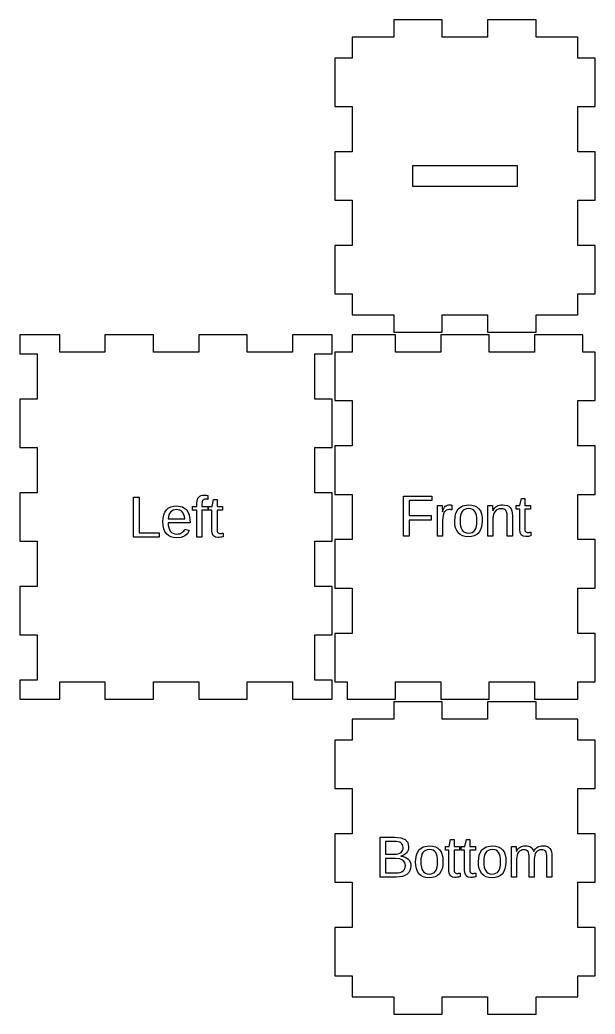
# Model space of a CAD drawing. Header units: metres. Extents: x -86 to 136, y -160 to 30.
# Drawn here: x -85.5 to 25, y -160.5 to 30.5 of the extents above; entities that cross this region are included whole.
import ezdxf

# ---------------------------------------------------------------- set-up
doc = ezdxf.new("R2010")
doc.units = ezdxf.units.M

msp = doc.modelspace()

# ---------------------------------------------------------------- linework, layer by layer
for p, q in [((-4.35001, 30.5), (-13.65, 30.5)), ((-13.65, 30.5), (-13.65, 27.15)), ((-4.35001, 27.15), (-4.35001, 30.5)), ((13.65, 30.5), (4.34999, 30.5)), ((4.34999, 30.5), (4.34999, 27.15)), ((13.65, 27.15), (13.65, 30.5)), ((-13.65, 27.15), (-21.65, 27.15)), ((-21.65, 27.15), (-21.65, 23.15)), ((4.34999, 27.15), (-4.35001, 27.15)), ((21.65, 27.15), (13.65, 27.15)), ((21.65, 23.15), (21.65, 27.15)), ((-21.65, 23.15), (-25, 23.15)), ((-25, 23.15), (-25, 13.85)), ((25, 23.15), (21.65, 23.15)), ((25, 13.85), (25, 23.15)), ((-25, 13.85), (-21.65, 13.85)), ((-21.65, 13.85), (-21.65, 5.14999)), ((21.65, 5.14999), (21.65, 13.85)), ((21.65, 13.85), (25, 13.85)), ((-21.65, 5.14999), (-25, 5.14999)), ((-25, 5.14999), (-25, -4.14998)), ((25, 5.14999), (21.65, 5.14999)), ((25, -4.14998), (25, 5.14999)), ((-10, -1.5), (-10, 2.5)), ((-10, 2.5), (10, 2.5)), ((10, 2.5), (10, -1.5)), ((10, -1.5), (-10, -1.5)), ((-25, -4.14998), (-21.65, -4.14998)), ((-21.65, -4.14998), (-21.65, -12.85)), ((21.65, -12.85), (21.65, -4.14998)), ((21.65, -4.14998), (25, -4.14998)), ((-21.65, -12.85), (-25, -12.85)), ((-25, -12.85), (-25, -22.15)), ((25, -12.85), (21.65, -12.85)), ((25, -22.15), (25, -12.85)), ((-25, -22.15), (-21.65, -22.15)), ((-21.65, -22.15), (-21.65, -26.15)), ((21.65, -26.15), (21.65, -22.15)), ((21.65, -22.15), (25, -22.15)), ((-21.65, -26.15), (-13.65, -26.15)), ((-13.65, -26.15), (-13.65, -29.5)), ((-4.34999, -26.15), (4.34999, -26.15)), ((-4.34999, -29.5), (-4.34999, -26.15)), ((4.34999, -26.15), (4.34999, -29.5)), ((13.65, -29.5), (13.65, -26.15)), ((13.65, -26.15), (21.65, -26.15)), ((-77.85, -30), (-85.5, -30)), ((-85.5, -30), (-85.5, -33.65)), ((-77.85, -33.35), (-77.85, -30)), ((-59.85, -30), (-69.15, -30)), ((-69.15, -30), (-69.15, -33.35)), ((-59.85, -33.35), (-59.85, -30)), ((-41.85, -30), (-51.15, -30)), ((-51.15, -30), (-51.15, -33.35)), ((-41.85, -33.35), (-41.85, -30)), ((-25.5, -30), (-33.15, -30)), ((-33.15, -30), (-33.15, -33.35)), ((-25.5, -33.65), (-25.5, -30)), ((-13.35, -30), (-21.65, -30)), ((-21.65, -30), (-21.65, -33.35)), ((-13.65, -29.5), (-4.34999, -29.5)), ((-13.35, -33.35), (-13.35, -30)), ((4.64999, -30), (-4.64999, -30)), ((-4.64999, -30), (-4.64999, -33.35)), ((4.34999, -29.5), (13.65, -29.5)), ((4.64999, -33.35), (4.64999, -30)), ((22.65, -30), (13.35, -30)), ((13.35, -30), (13.35, -33.35)), ((22.65, -33.35), (22.65, -30)), ((-85.5, -33.65), (-82.15, -33.65)), ((-82.15, -33.65), (-82.15, -42.35)), ((-69.15, -33.35), (-77.85, -33.35)), ((-51.15, -33.35), (-59.85, -33.35)), ((-33.15, -33.35), (-41.85, -33.35)), ((-28.85, -42.35), (-28.85, -33.65)), ((-28.85, -33.65), (-25.5, -33.65)), ((-21.65, -33.35), (-25, -33.35)), ((-25, -33.35), (-25, -42.65)), ((-4.64999, -33.35), (-13.35, -33.35)), ((13.35, -33.35), (4.64999, -33.35)), ((25, -33.35), (22.65, -33.35)), ((25, -42.65), (25, -33.35)), ((-82.15, -42.35), (-85.5, -42.35)), ((-85.5, -42.35), (-85.5, -51.65)), ((-25.5, -42.35), (-28.85, -42.35)), ((-25.5, -51.65), (-25.5, -42.35)), ((-25, -42.65), (-21.65, -42.65)), ((-21.65, -42.65), (-21.65, -51.35)), ((21.65, -51.35), (21.65, -42.65)), ((21.65, -42.65), (25, -42.65)), ((-21.65, -51.35), (-25, -51.35)), ((-25, -51.35), (-25, -60.65)), ((25, -51.35), (21.65, -51.35)), ((25, -60.65), (25, -51.35)), ((-85.5, -51.65), (-82.15, -51.65)), ((-82.15, -51.65), (-82.15, -60.35)), ((-28.85, -60.35), (-28.85, -51.65)), ((-28.85, -51.65), (-25.5, -51.65)), ((-82.15, -60.35), (-85.5, -60.35)), ((-85.5, -60.35), (-85.5, -69.65)), ((-51.1456, -61.165), (-50.9469, -61.0101)), ((-50.9469, -61.0101), (-50.7016, -60.8995)), ((-50.7016, -60.8995), (-50.4099, -60.8331)), ((-50.4099, -60.8331), (-50.0716, -60.811)), ((-50.0716, -60.811), (-49.8769, -60.8151)), ((-49.8769, -60.8151), (-49.6976, -60.8273)), ((-49.6976, -60.8273), (-49.5339, -60.8476)), ((-49.5339, -60.8476), (-49.3856, -60.876)), ((-49.3856, -60.876), (-49.3856, -61.622)), ((-25.5, -60.35), (-28.85, -60.35)), ((-25.5, -69.65), (-25.5, -60.35)), ((-25, -60.65), (-21.65, -60.65)), ((-21.65, -60.65), (-21.65, -69.35)), ((-11.7794, -68.6875), (-11.7794, -61.0075)), ((-11.7794, -61.0075), (-6.35143, -61.0075)), ((-6.35143, -61.0075), (-6.35143, -61.8555)), ((21.65, -69.35), (21.65, -60.65)), ((21.65, -60.65), (25, -60.65)), ((-63.6533, -68.875), (-63.6533, -61.195)), ((-63.6533, -61.195), (-62.6153, -61.195)), ((-62.6153, -61.195), (-62.6153, -68.027)), ((-56.533, -63.0548), (-56.0079, -62.9079)), ((-56.0079, -62.9079), (-55.4095, -62.859)), ((-55.4095, -62.859), (-54.272, -63.0538)), ((-52.3166, -63.699), (-52.3166, -62.987)), ((-52.3166, -62.987), (-51.4966, -62.987)), ((-51.4966, -62.323), (-51.4747, -61.9488)), ((-51.4966, -62.987), (-51.4966, -62.323)), ((-51.4747, -61.9488), (-51.4089, -61.631)), ((-51.4089, -61.631), (-51.2992, -61.3698)), ((-51.2992, -61.3698), (-51.1456, -61.165)), ((-50.5073, -62.2284), (-50.5176, -62.459)), ((-50.5176, -62.459), (-50.5176, -62.987)), ((-50.5176, -62.987), (-49.3856, -62.987)), ((-50.4761, -62.0365), (-50.5073, -62.2284)), ((-50.4243, -61.8834), (-50.4761, -62.0365)), ((-50.3516, -61.769), (-50.4243, -61.8834)), ((-50.2554, -61.6854), (-50.3516, -61.769)), ((-50.1339, -61.6258), (-50.2554, -61.6854)), ((-49.987, -61.59), (-50.1339, -61.6258)), ((-49.8146, -61.578), (-49.987, -61.59)), ((-49.7173, -61.5808), (-49.8146, -61.578)), ((-49.6134, -61.589), (-49.7173, -61.5808)), ((-49.5028, -61.6028), (-49.6134, -61.589)), ((-49.3856, -61.622), (-49.5028, -61.6028)), ((-49.3856, -62.987), (-49.3856, -63.699)), ((-49.2892, -63.699), (-49.2892, -62.987)), ((-49.2892, -62.987), (-48.5722, -62.987)), ((-48.5722, -62.987), (-48.2832, -61.643)), ((-48.2832, -61.643), (-47.6311, -61.643)), ((-47.6311, -61.643), (-47.6311, -62.987)), ((-47.6311, -62.987), (-46.5592, -62.987)), ((-46.5592, -62.987), (-46.5592, -63.699)), ((-6.35143, -61.8555), (-10.7414, -61.8555)), ((-10.7414, -61.8555), (-10.7414, -64.7195)), ((-5.29285, -63.1668), (-5.30684, -62.7995)), ((-5.30684, -62.7995), (-4.38284, -62.7995)), ((-4.38284, -62.7995), (-4.36403, -63.2424)), ((-3.92691, -63.1169), (-3.77884, -62.9485)), ((-3.77884, -62.9485), (-3.61072, -62.8273)), ((-3.61072, -62.8273), (-3.41135, -62.7408)), ((-3.41135, -62.7408), (-3.18073, -62.6888)), ((-3.18073, -62.6888), (-2.91884, -62.6715)), ((-2.91884, -62.6715), (-2.82047, -62.6749)), ((-2.82047, -62.6749), (-2.72134, -62.685)), ((-2.72134, -62.685), (-2.62148, -62.7019)), ((-2.62148, -62.7019), (-2.52084, -62.7255)), ((-2.52084, -62.7255), (-2.52084, -63.6225)), ((-1.297, -63.4383), (-0.47107, -62.8632)), ((-0.47107, -62.8632), (0.68524, -62.6715)), ((0.68524, -62.6715), (1.31654, -62.7183)), ((1.31654, -62.7183), (1.85849, -62.8585)), ((1.85849, -62.8585), (2.31105, -63.0923)), ((4.37709, -62.9639), (4.36308, -62.7995)), ((4.36308, -62.7995), (5.28708, -62.7995)), ((4.38708, -63.2283), (4.37709, -62.9639)), ((5.28708, -62.7995), (5.28958, -62.8187)), ((5.28958, -62.8187), (5.31528, -63.3079)), ((5.9127, -63.0748), (6.12808, -62.9255)), ((6.12808, -62.9255), (6.36403, -62.8144)), ((6.36403, -62.8144), (6.62683, -62.735)), ((6.62683, -62.735), (6.91652, -62.6874)), ((6.91652, -62.6874), (7.23309, -62.6715)), ((7.23309, -62.6715), (7.68602, -62.7017)), ((7.68602, -62.7017), (8.07384, -62.7923)), ((8.07384, -62.7923), (8.39653, -62.9432)), ((8.39653, -62.9432), (8.65408, -63.1545)), ((9.83194, -63.5115), (9.83194, -62.7995)), ((9.83194, -62.7995), (10.5489, -62.7995)), ((10.5489, -62.7995), (10.8379, -61.4555)), ((10.8379, -61.4555), (11.4899, -61.4555)), ((11.4899, -61.4555), (11.4899, -62.7995)), ((11.4899, -62.7995), (12.5619, -62.7995)), ((12.5619, -62.7995), (12.5619, -63.5115)), ((-58.0047, -65.2018), (-57.8765, -64.5963)), ((-57.8765, -64.5963), (-57.6627, -64.0763)), ((-57.6627, -64.0763), (-57.3635, -63.642)), ((-57.3635, -63.642), (-56.9848, -63.2994)), ((-56.9848, -63.2994), (-56.533, -63.0548)), ((-56.8795, -64.6165), (-56.968, -64.9636)), ((-56.743, -64.3136), (-56.8795, -64.6165)), ((-56.5585, -64.055), (-56.743, -64.3136)), ((-56.3309, -63.8481), (-56.5585, -64.055)), ((-56.0662, -63.7003), (-56.3309, -63.8481)), ((-55.7644, -63.6116), (-56.0662, -63.7003)), ((-55.4255, -63.582), (-55.7644, -63.6116)), ((-55.0789, -63.6086), (-55.4255, -63.582)), ((-54.7752, -63.6883), (-55.0789, -63.6086)), ((-54.5144, -63.8211), (-54.7752, -63.6883)), ((-54.2965, -64.007), (-54.5144, -63.8211)), ((-54.1194, -64.2503), (-54.2965, -64.007)), ((-54.272, -63.0538), (-53.4595, -63.638)), ((-53.9812, -64.556), (-54.1194, -64.2503)), ((-53.8819, -64.9243), (-53.9812, -64.556)), ((-53.8215, -65.355), (-53.8819, -64.9243)), ((-53.4595, -63.638), (-52.972, -64.6118)), ((-52.972, -64.6118), (-52.8095, -65.975)), ((-51.4966, -63.699), (-52.3166, -63.699)), ((-51.4966, -68.875), (-51.4966, -63.699)), ((-49.3856, -63.699), (-50.5176, -63.699)), ((-50.5176, -63.699), (-50.5176, -68.875)), ((-48.6102, -63.699), (-49.2892, -63.699)), ((-48.6102, -67.611), (-48.6102, -63.699)), ((-46.5592, -63.699), (-47.6311, -63.699)), ((-47.6311, -63.699), (-47.6311, -67.397)), ((-10.7414, -64.7195), (-6.48141, -64.7195)), ((-6.48141, -64.7195), (-6.48141, -65.5785)), ((-5.28284, -63.5178), (-5.29285, -63.1668)), ((-5.27684, -63.8523), (-5.28284, -63.5178)), ((-5.27484, -64.1705), (-5.27684, -63.8523)), ((-5.27484, -68.6875), (-5.27484, -64.1705)), ((-4.36403, -63.2424), (-4.34253, -63.8334)), ((-4.34253, -63.8334), (-4.33984, -63.9815)), ((-4.33984, -63.9815), (-4.31784, -63.9815)), ((-4.31784, -63.9815), (-4.19641, -63.6334)), ((-4.21559, -64.7368), (-4.27579, -65.1431)), ((-4.11528, -64.3876), (-4.21559, -64.7368)), ((-4.19641, -63.6334), (-4.0661, -63.3453)), ((-3.97484, -64.0955), (-4.11528, -64.3876)), ((-4.0661, -63.3453), (-3.92691, -63.1169)), ((-3.79628, -63.8649), (-3.97484, -64.0955)), ((-3.58159, -63.7003), (-3.79628, -63.8649)), ((-3.33078, -63.6014), (-3.58159, -63.7003)), ((-3.04384, -63.5685), (-3.33078, -63.6014)), ((-2.88853, -63.5719), (-3.04384, -63.5685)), ((-2.74959, -63.582), (-2.88853, -63.5719)), ((-2.62703, -63.5989), (-2.74959, -63.582)), ((-2.52084, -63.6225), (-2.62703, -63.5989)), ((-1.95775, -65.7385), (-1.79256, -64.3967)), ((-1.79256, -64.3967), (-1.297, -63.4383)), ((-0.8345, -64.6905), (-0.90669, -65.1745)), ((-0.71419, -64.2865), (-0.8345, -64.6905)), ((-0.54575, -63.9625), (-0.71419, -64.2865)), ((-0.32344, -63.714), (-0.54575, -63.9625)), ((-0.0415, -63.5365), (-0.32344, -63.714)), ((0.30005, -63.43), (-0.0415, -63.5365)), ((0.70123, -63.3945), (0.30005, -63.43)), ((1.09886, -63.4293), (0.70123, -63.3945)), ((1.43474, -63.5338), (1.09886, -63.4293)), ((1.70886, -63.7078), (1.43474, -63.5338)), ((1.92123, -63.9515), (1.70886, -63.7078)), ((2.08005, -64.2721), (1.92123, -63.9515)), ((2.19348, -64.6768), (2.08005, -64.2721)), ((2.26155, -65.1656), (2.19348, -64.6768)), ((2.31105, -63.0923), (2.67424, -63.4195)), ((2.67424, -63.4195), (2.95335, -63.8446)), ((2.95335, -63.8446), (3.15274, -64.3728)), ((3.15274, -64.3728), (3.27235, -65.0041)), ((4.39308, -63.5924), (4.38708, -63.2283)), ((4.39508, -64.0565), (4.39308, -63.5924)), ((4.39508, -68.6875), (4.39508, -64.0565)), ((5.31528, -63.3079), (5.33009, -63.7905)), ((5.33009, -63.7905), (5.34608, -63.7905)), ((5.34608, -63.7905), (5.52171, -63.5073)), ((5.39964, -64.8546), (5.37408, -65.2625)), ((5.47633, -64.4938), (5.39964, -64.8546)), ((5.60414, -64.1801), (5.47633, -64.4938)), ((5.52171, -63.5073), (5.71059, -63.2688)), ((5.78308, -63.9135), (5.60414, -64.1801)), ((5.71059, -63.2688), (5.9127, -63.0748)), ((6.00684, -63.7009), (5.78308, -63.9135)), ((6.26808, -63.549), (6.00684, -63.7009)), ((6.56683, -63.4579), (6.26808, -63.549)), ((6.90309, -63.4275), (6.56683, -63.4579)), ((7.13097, -63.4364), (6.90309, -63.4275)), ((7.32959, -63.463), (7.13097, -63.4364)), ((7.49896, -63.5074), (7.32959, -63.463)), ((7.63908, -63.5695), (7.49896, -63.5074)), ((7.75645, -63.6518), (7.63908, -63.5695)), ((7.85658, -63.7568), (7.75645, -63.6518)), ((7.93947, -63.8843), (7.85658, -63.7568)), ((8.00508, -64.0345), (7.93947, -63.8843)), ((8.0554, -64.2119), (8.00508, -64.0345)), ((8.09134, -64.422), (8.0554, -64.2119)), ((8.1129, -64.6649), (8.09134, -64.422)), ((8.12009, -64.9405), (8.1129, -64.6649)), ((8.65408, -63.1545), (8.85097, -63.4354)), ((8.85097, -63.4354), (8.99159, -63.7953)), ((8.99159, -63.7953), (9.07596, -64.2339)), ((9.07596, -64.2339), (9.10408, -64.7515)), ((9.10408, -64.7515), (9.10408, -68.6875)), ((10.5109, -63.5115), (9.83194, -63.5115)), ((10.5109, -67.4235), (10.5109, -63.5115)), ((12.5619, -63.5115), (11.4899, -63.5115)), ((11.4899, -63.5115), (11.4899, -67.2095)), ((-58.0475, -65.893), (-58.0047, -65.2018)), ((-58.0047, -66.6174), (-58.0475, -65.893)), ((-57.8765, -67.2467), (-58.0047, -66.6174)), ((-52.8095, -66.105), (-57.0195, -66.105)), ((-57.0195, -66.105), (-56.9932, -66.5939)), ((-56.968, -64.9636), (-57.0085, -65.355)), ((-57.0085, -65.355), (-53.8215, -65.355)), ((-56.9932, -66.5939), (-56.9145, -67.0237)), ((-52.8095, -65.975), (-52.8095, -66.105)), ((-6.48141, -65.5785), (-10.7414, -65.5785)), ((-10.7414, -65.5785), (-10.7414, -68.6875)), ((-4.27579, -65.1431), (-4.29584, -65.6065)), ((-4.29584, -65.6065), (-4.29584, -68.6875)), ((-1.91656, -66.4416), (-1.95775, -65.7385)), ((-1.793, -67.057), (-1.91656, -66.4416)), ((-0.90669, -65.1745), (-0.93076, -65.7385)), ((-0.93076, -65.7385), (-0.90706, -66.289)), ((-0.90706, -66.289), (-0.836, -66.7665)), ((-0.836, -66.7665), (-0.71756, -67.171)), ((2.07048, -67.1959), (2.18924, -66.7902)), ((2.18924, -66.7902), (2.26048, -66.3044)), ((2.26048, -66.3044), (2.28424, -65.7385)), ((2.28424, -65.7385), (2.26155, -65.1656)), ((3.26967, -66.4664), (3.14198, -67.095)), ((3.31224, -65.7385), (3.26967, -66.4664)), ((3.27235, -65.0041), (3.31224, -65.7385)), ((5.37408, -65.2625), (5.37408, -68.6875)), ((8.12009, -68.6875), (8.12009, -64.9405)), ((-62.6153, -68.027), (-58.7323, -68.027)), ((-58.7323, -68.027), (-58.7323, -68.875)), ((-57.6627, -67.7809), (-57.8765, -67.2467)), ((-57.3635, -68.22), (-57.6627, -67.7809)), ((-56.9825, -68.5626), (-57.3635, -68.22)), ((-56.5235, -68.8072), (-56.9825, -68.5626)), ((-56.9145, -67.0237), (-56.7832, -67.3944)), ((-56.7832, -67.3944), (-56.5995, -67.706)), ((-56.5995, -67.706), (-56.3649, -67.9523)), ((-56.3649, -67.9523), (-56.082, -68.1282)), ((-56.082, -68.1282), (-55.7509, -68.2338)), ((-55.7509, -68.2338), (-55.3715, -68.269)), ((-55.3715, -68.269), (-55.0679, -68.2525)), ((-55.0679, -68.2525), (-54.796, -68.2032)), ((-54.796, -68.2032), (-54.5559, -68.121)), ((-54.5559, -68.121), (-54.3475, -68.006)), ((-53.833, -68.6492), (-54.5181, -68.9146)), ((-54.3475, -68.006), (-54.1705, -67.8653)), ((-54.1705, -67.8653), (-54.0247, -67.7072)), ((-54.0247, -67.7072), (-53.91, -67.5318)), ((-53.91, -67.5318), (-53.8265, -67.339)), ((-53.3161, -68.2071), (-53.833, -68.6492)), ((-53.8265, -67.339), (-52.9675, -67.588)), ((-52.9675, -67.588), (-53.3161, -68.2071)), ((-48.5373, -68.192), (-48.6102, -67.611)), ((-48.3186, -68.607), (-48.5373, -68.192)), ((-47.9543, -68.856), (-48.3186, -68.607)), ((-47.6311, -67.397), (-47.6227, -67.5927)), ((-47.6227, -67.5927), (-47.5972, -67.757)), ((-47.5972, -67.757), (-47.5547, -67.8897)), ((-47.5547, -67.8897), (-47.4952, -67.991)), ((-47.4952, -67.991), (-47.4141, -68.0654)), ((-47.4141, -68.0654), (-47.3079, -68.1185)), ((-47.3079, -68.1185), (-47.1766, -68.1504)), ((-47.1766, -68.1504), (-47.0202, -68.161)), ((-47.0202, -68.161), (-46.9129, -68.1562)), ((-46.9129, -68.1562), (-46.7841, -68.142)), ((-46.7841, -68.142), (-46.6339, -68.1182)), ((-46.6339, -68.1182), (-46.4622, -68.085)), ((-46.4622, -68.085), (-46.4622, -68.808)), ((-10.7414, -68.6875), (-11.7794, -68.6875)), ((-4.29584, -68.6875), (-5.27484, -68.6875)), ((-1.58707, -67.5846), (-1.793, -67.057)), ((-1.29875, -68.0245), (-1.58707, -67.5846)), ((-0.92931, -68.3706), (-1.29875, -68.0245)), ((-0.481, -68.6177), (-0.92931, -68.3706)), ((-0.71756, -67.171), (-0.55176, -67.5025)), ((-0.55176, -67.5025), (-0.33469, -67.7606)), ((0.04617, -68.7661), (-0.481, -68.6177)), ((-0.33469, -67.7606), (-0.06351, -67.945)), ((-0.06351, -67.945), (0.26179, -68.0556)), ((0.26179, -68.0556), (0.64123, -68.0925)), ((0.64123, -68.0925), (1.05167, -68.0568)), ((1.05167, -68.0568), (1.39899, -67.9497)), ((1.79599, -68.6252), (1.26266, -68.7679)), ((1.39899, -67.9497), (1.68317, -67.7713)), ((1.68317, -67.7713), (1.90424, -67.5215)), ((2.25217, -68.3874), (1.79599, -68.6252)), ((1.90424, -67.5215), (2.07048, -67.1959)), ((2.63124, -68.0545), (2.25217, -68.3874)), ((2.92917, -67.6244), (2.63124, -68.0545)), ((3.14198, -67.095), (2.92917, -67.6244)), ((5.37408, -68.6875), (4.39508, -68.6875)), ((9.10408, -68.6875), (8.12009, -68.6875)), ((10.5838, -68.0045), (10.5109, -67.4235)), ((10.8024, -68.4195), (10.5838, -68.0045)), ((11.1668, -68.6685), (10.8024, -68.4195)), ((11.6769, -68.7515), (11.1668, -68.6685)), ((11.4899, -67.2095), (11.4984, -67.4052)), ((11.4984, -67.4052), (11.5239, -67.5695)), ((11.5239, -67.5695), (11.5664, -67.7022)), ((11.5664, -67.7022), (11.6259, -67.8035)), ((11.6259, -67.8035), (11.707, -67.8779)), ((11.9266, -68.7433), (11.6769, -68.7515)), ((11.707, -67.8779), (11.8132, -67.931)), ((11.8132, -67.931), (11.9445, -67.9629)), ((12.1734, -68.7188), (11.9266, -68.7433)), ((11.9445, -67.9629), (12.1009, -67.9735)), ((12.1009, -67.9735), (12.2082, -67.9688)), ((12.4176, -68.6778), (12.1734, -68.7188)), ((12.2082, -67.9688), (12.3369, -67.9545)), ((12.3369, -67.9545), (12.4872, -67.9307)), ((12.6589, -68.6205), (12.4176, -68.6778)), ((12.4872, -67.9307), (12.6589, -67.8975)), ((12.6589, -67.8975), (12.6589, -68.6205)), ((-85.5, -69.65), (-82.15, -69.65)), ((-82.15, -69.65), (-82.15, -78.35)), ((-58.7323, -68.875), (-63.6533, -68.875)), ((-55.9865, -68.9541), (-56.5235, -68.8072)), ((-55.3715, -69.003), (-55.9865, -68.9541)), ((-54.5181, -68.9146), (-55.3715, -69.003)), ((-50.5176, -68.875), (-51.4966, -68.875)), ((-47.4442, -68.939), (-47.9543, -68.856)), ((-47.1945, -68.9308), (-47.4442, -68.939)), ((-46.9477, -68.9062), (-47.1945, -68.9308)), ((-46.7035, -68.8653), (-46.9477, -68.9062)), ((-46.4622, -68.808), (-46.7035, -68.8653)), ((-28.85, -78.35), (-28.85, -69.65)), ((-28.85, -69.65), (-25.5, -69.65)), ((-21.65, -69.35), (-25, -69.35)), ((-25, -69.35), (-25, -78.65)), ((0.65224, -68.8155), (0.04617, -68.7661)), ((1.26266, -68.7679), (0.65224, -68.8155)), ((25, -69.35), (21.65, -69.35)), ((25, -78.65), (25, -69.35)), ((-82.15, -78.35), (-85.5, -78.35)), ((-85.5, -78.35), (-85.5, -87.65)), ((-25.5, -78.35), (-28.85, -78.35)), ((-25.5, -87.65), (-25.5, -78.35)), ((-25, -78.65), (-21.65, -78.65)), ((-21.65, -78.65), (-21.65, -87.35)), ((21.65, -87.35), (21.65, -78.65)), ((21.65, -78.65), (25, -78.65)), ((-85.5, -87.65), (-82.15, -87.65)), ((-82.15, -87.65), (-82.15, -96.35)), ((-28.85, -96.35), (-28.85, -87.65)), ((-28.85, -87.65), (-25.5, -87.65)), ((-21.65, -87.35), (-25, -87.35)), ((-25, -87.35), (-25, -96.65)), ((25, -87.35), (21.65, -87.35)), ((25, -96.65), (25, -87.35)), ((-82.15, -96.35), (-85.5, -96.35)), ((-85.5, -96.35), (-85.5, -100)), ((-77.85, -96.65), (-69.15, -96.65)), ((-77.85, -100), (-77.85, -96.65)), ((-69.15, -96.65), (-69.15, -100)), ((-59.85, -100), (-59.85, -96.65)), ((-59.85, -96.65), (-51.15, -96.65)), ((-51.15, -96.65), (-51.15, -100)), ((-41.85, -100), (-41.85, -96.65)), ((-41.85, -96.65), (-33.15, -96.65)), ((-33.15, -96.65), (-33.15, -100)), ((-25.5, -96.35), (-28.85, -96.35)), ((-25.5, -100), (-25.5, -96.35)), ((-25, -96.65), (-22.65, -96.65)), ((-22.65, -96.65), (-22.65, -100)), ((-13.35, -96.65), (-4.64999, -96.65)), ((-13.35, -100), (-13.35, -96.65)), ((-4.64999, -96.65), (-4.64999, -100)), ((4.64998, -100), (4.64998, -96.65)), ((4.64998, -96.65), (13.35, -96.65)), ((13.35, -96.65), (13.35, -100)), ((21.65, -100), (21.65, -96.65)), ((21.65, -96.65), (25, -96.65)), ((-85.5, -100), (-77.85, -100)), ((-69.15, -100), (-59.85, -100)), ((-51.15, -100), (-41.85, -100)), ((-33.15, -100), (-25.5, -100)), ((-22.65, -100), (-13.35, -100)), ((-4.35001, -100.5), (-13.65, -100.5)), ((-13.65, -100.5), (-13.65, -103.85)), ((-4.64999, -100), (4.64998, -100)), ((-4.35001, -103.85), (-4.35001, -100.5)), ((13.65, -100.5), (4.34999, -100.5)), ((4.34999, -100.5), (4.34999, -103.85)), ((13.35, -100), (21.65, -100)), ((13.65, -103.85), (13.65, -100.5)), ((-13.65, -103.85), (-21.65, -103.85)), ((-21.65, -103.85), (-21.65, -107.85)), ((4.34999, -103.85), (-4.35001, -103.85)), ((21.65, -103.85), (13.65, -103.85)), ((21.65, -107.85), (21.65, -103.85)), ((-21.65, -107.85), (-25, -107.85)), ((-25, -107.85), (-25, -117.15)), ((25, -107.85), (21.65, -107.85)), ((25, -117.15), (25, -107.85)), ((-25, -117.15), (-21.65, -117.15)), ((-21.65, -117.15), (-21.65, -125.85)), ((21.65, -125.85), (21.65, -117.15)), ((21.65, -117.15), (25, -117.15)), ((-21.65, -125.85), (-25, -125.85)), ((-25, -125.85), (-25, -135.15)), ((25, -125.85), (21.65, -125.85)), ((25, -135.15), (25, -125.85)), ((-16.3126, -134.188), (-16.3126, -126.508)), ((-16.3126, -126.508), (-13.5306, -126.508)), ((-13.5306, -127.34), (-15.2746, -127.34)), ((-15.2746, -127.34), (-15.2746, -129.772)), ((-13.5306, -126.508), (-12.3511, -126.624)), ((-13.1523, -127.356), (-13.5306, -127.34)), ((-12.8216, -127.406), (-13.1523, -127.356)), ((-12.5383, -127.49), (-12.8216, -127.406)), ((-12.3026, -127.607), (-12.5383, -127.49)), ((-12.3511, -126.624), (-11.5086, -126.973)), ((-12.1171, -127.762), (-12.3026, -127.607)), ((-11.9846, -127.962), (-12.1171, -127.762)), ((-11.9051, -128.207), (-11.9846, -127.962)), ((-11.5086, -126.973), (-11.0031, -127.555)), ((-11.0031, -127.555), (-10.8346, -128.371)), ((-3.04382, -128.3), (-2.75482, -126.956)), ((-2.75482, -126.956), (-2.10281, -126.956)), ((-2.10281, -126.956), (-2.10281, -128.3)), ((-0.02234, -128.3), (0.26665, -126.956)), ((0.26665, -126.956), (0.91865, -126.956)), ((0.91865, -126.956), (0.91865, -128.3)), ((-15.2746, -129.772), (-13.5306, -129.772)), ((-13.5306, -129.772), (-13.141, -129.752)), ((-13.141, -129.752), (-12.8041, -129.693)), ((-12.8041, -129.693), (-12.52, -129.595)), ((-12.52, -129.595), (-12.2886, -129.459)), ((-12.2886, -129.459), (-12.1092, -129.281)), ((-12.1092, -129.281), (-11.9811, -129.061)), ((-11.9811, -129.061), (-11.9042, -128.799)), ((-11.8786, -128.496), (-11.9051, -128.207)), ((-11.9042, -128.799), (-11.8786, -128.496)), ((-11.4253, -129.727), (-11.6743, -129.901)), ((-11.2156, -129.515), (-11.4253, -129.727)), ((-11.0489, -129.269), (-11.2156, -129.515)), ((-10.9298, -128.997), (-11.0489, -129.269)), ((-10.8584, -128.697), (-10.9298, -128.997)), ((-10.8346, -128.371), (-10.8584, -128.697)), ((-9.33748, -129.897), (-8.84192, -128.938)), ((-8.84192, -128.938), (-8.01599, -128.363)), ((-8.25911, -129.787), (-8.37943, -130.191)), ((-8.09067, -129.463), (-8.25911, -129.787)), ((-7.86836, -129.214), (-8.09067, -129.463)), ((-8.01599, -128.363), (-6.85966, -128.172)), ((-7.58643, -129.037), (-7.86836, -129.214)), ((-7.24486, -128.93), (-7.58643, -129.037)), ((-6.84367, -128.895), (-7.24486, -128.93)), ((-6.85966, -128.172), (-6.22836, -128.218)), ((-6.44604, -128.929), (-6.84367, -128.895)), ((-6.11017, -129.034), (-6.44604, -128.929)), ((-6.22836, -128.218), (-5.68642, -128.359)), ((-5.83604, -129.208), (-6.11017, -129.034)), ((-5.62367, -129.452), (-5.83604, -129.208)), ((-5.68642, -128.359), (-5.23386, -128.592)), ((-5.46486, -129.772), (-5.62367, -129.452)), ((-5.35143, -130.177), (-5.46486, -129.772)), ((-5.23386, -128.592), (-4.87067, -128.92)), ((-4.87067, -128.92), (-4.59155, -129.345)), ((-4.59155, -129.345), (-4.39217, -129.873)), ((-4.39217, -129.873), (-4.27255, -130.504)), ((-3.76082, -129.012), (-3.76082, -128.3)), ((-3.76082, -128.3), (-3.04382, -128.3)), ((-3.08182, -129.012), (-3.76082, -129.012)), ((-3.08182, -132.923), (-3.08182, -129.012)), ((-2.10281, -128.3), (-1.03082, -128.3)), ((-1.03082, -129.012), (-2.10281, -129.012)), ((-2.10281, -129.012), (-2.10281, -132.709)), ((-1.03082, -128.3), (-1.03082, -129.012)), ((-0.73933, -129.012), (-0.73933, -128.3)), ((-0.73933, -128.3), (-0.02234, -128.3)), ((-0.06033, -129.012), (-0.73933, -129.012)), ((-0.06033, -132.923), (-0.06033, -129.012)), ((0.91865, -128.3), (1.99065, -128.3)), ((1.99065, -129.012), (0.91865, -129.012)), ((0.91865, -129.012), (0.91865, -132.709)), ((1.99065, -128.3), (1.99065, -129.012)), ((2.75333, -129.897), (3.24889, -128.938)), ((3.24889, -128.938), (4.07481, -128.363)), ((3.8317, -129.787), (3.71138, -130.191)), ((4.00014, -129.463), (3.8317, -129.787)), ((4.22244, -129.214), (4.00014, -129.463)), ((4.07481, -128.363), (5.23114, -128.172)), ((4.50438, -129.037), (4.22244, -129.214)), ((4.84595, -128.93), (4.50438, -129.037)), ((5.24713, -128.895), (4.84595, -128.93)), ((5.23114, -128.172), (5.86244, -128.218)), ((5.64476, -128.929), (5.24713, -128.895)), ((5.98064, -129.034), (5.64476, -128.929)), ((5.86244, -128.218), (6.40439, -128.359)), ((6.25476, -129.208), (5.98064, -129.034)), ((6.46713, -129.452), (6.25476, -129.208)), ((6.40439, -128.359), (6.85695, -128.592)), ((6.62595, -129.772), (6.46713, -129.452)), ((6.73938, -130.177), (6.62595, -129.772)), ((6.85695, -128.592), (7.22014, -128.92)), ((7.22014, -128.92), (7.49925, -129.345)), ((7.49925, -129.345), (7.69864, -129.873)), ((7.69864, -129.873), (7.81825, -130.504)), ((8.92099, -128.464), (8.90698, -128.3)), ((8.90698, -128.3), (9.83098, -128.3)), ((8.93098, -128.728), (8.92099, -128.464)), ((8.93698, -129.092), (8.93098, -128.728)), ((8.93898, -129.557), (8.93698, -129.092)), ((8.93898, -134.188), (8.93898, -129.557)), ((9.83098, -128.3), (9.83673, -128.349)), ((9.83673, -128.349), (9.8596, -128.808)), ((9.8596, -128.808), (9.87498, -129.291)), ((9.87498, -129.291), (9.89099, -129.291)), ((9.89099, -129.291), (10.0547, -129)), ((10.1167, -129.673), (10.003, -129.987)), ((10.0547, -129), (10.23, -128.758)), ((10.276, -129.409), (10.1167, -129.673)), ((10.23, -128.758), (10.4167, -128.564)), ((10.4748, -129.198), (10.276, -129.409)), ((10.4167, -128.564), (10.615, -128.418)), ((10.7062, -129.048), (10.4748, -129.198)), ((10.615, -128.418), (10.8302, -128.31)), ((10.9703, -128.958), (10.7062, -129.048)), ((10.8302, -128.31), (11.0677, -128.233)), ((11.267, -128.928), (10.9703, -128.958)), ((11.0677, -128.233), (11.3277, -128.187)), ((11.5485, -128.948), (11.267, -128.928)), ((11.3277, -128.187), (11.61, -128.172)), ((11.783, -129.01), (11.5485, -128.948)), ((11.61, -128.172), (11.9274, -128.188)), ((11.9705, -129.112), (11.783, -129.01)), ((11.9274, -128.188), (12.2097, -128.239)), ((12.111, -129.256), (11.9705, -129.112)), ((12.2134, -129.452), (12.111, -129.256)), ((12.2097, -128.239), (12.4569, -128.322)), ((12.2865, -129.715), (12.2134, -129.452)), ((12.3304, -130.045), (12.2865, -129.715)), ((12.4569, -128.322), (12.669, -128.44)), ((12.669, -128.44), (12.8487, -128.593)), ((12.8487, -128.593), (12.9987, -128.786)), ((12.9987, -128.786), (13.1192, -129.018)), ((13.1192, -129.018), (13.21, -129.291)), ((13.21, -129.291), (13.226, -129.291)), ((13.226, -129.291), (13.3864, -129.014)), ((13.3864, -129.014), (13.5627, -128.779)), ((13.5132, -129.67), (13.402, -129.984)), ((13.669, -129.406), (13.5132, -129.67)), ((13.5627, -128.779), (13.7549, -128.585)), ((13.8653, -129.196), (13.669, -129.406)), ((13.7549, -128.585), (13.963, -128.434)), ((14.0972, -129.047), (13.8653, -129.196)), ((13.963, -128.434), (14.1908, -128.319)), ((14.3648, -128.957), (14.0972, -129.047)), ((14.1908, -128.319), (14.4412, -128.237)), ((14.668, -128.928), (14.3648, -128.957)), ((14.4412, -128.237), (14.7143, -128.188)), ((14.9491, -128.948), (14.668, -128.928)), ((14.7143, -128.188), (15.01, -128.172)), ((15.1832, -129.01), (14.9491, -128.948)), ((15.01, -128.172), (15.426, -128.202)), ((15.3705, -129.112), (15.1832, -129.01)), ((15.511, -129.256), (15.3705, -129.112)), ((15.426, -128.202), (15.781, -128.293)), ((15.6134, -129.452), (15.511, -129.256)), ((15.6865, -129.715), (15.6134, -129.452)), ((15.7304, -130.045), (15.6865, -129.715)), ((15.781, -128.293), (16.075, -128.445)), ((16.075, -128.445), (16.308, -128.658)), ((16.308, -128.658), (16.4852, -128.939)), ((16.4852, -128.939), (16.6117, -129.299)), ((16.6117, -129.299), (16.6877, -129.736)), ((16.6877, -129.736), (16.713, -130.252)), ((-13.3396, -130.581), (-15.2746, -130.581)), ((-15.2746, -130.581), (-15.2746, -133.355)), ((-12.5074, -130.666), (-13.3396, -130.581)), ((-11.9131, -130.921), (-12.5074, -130.666)), ((-11.9628, -130.037), (-12.2906, -130.136)), ((-12.2906, -130.136), (-11.8603, -130.215)), ((-11.6743, -129.901), (-11.9628, -130.037)), ((-11.5565, -131.346), (-11.9131, -130.921)), ((-11.8603, -130.215), (-11.4823, -130.344)), ((-11.4376, -131.941), (-11.5565, -131.346)), ((-11.4823, -130.344), (-11.1568, -130.522)), ((-11.1568, -130.522), (-10.8836, -130.749)), ((-10.8836, -130.749), (-10.667, -131.018)), ((-10.667, -131.018), (-10.5123, -131.32)), ((-10.5123, -131.32), (-10.4195, -131.655)), ((-10.4195, -131.655), (-10.3886, -132.022)), ((-9.50267, -131.238), (-9.33748, -129.897)), ((-9.46149, -131.942), (-9.50267, -131.238)), ((-8.45161, -130.674), (-8.47568, -131.238)), ((-8.47568, -131.238), (-8.45198, -131.789)), ((-8.45198, -131.789), (-8.38092, -132.266)), ((-8.37943, -130.191), (-8.45161, -130.674)), ((-5.28336, -130.666), (-5.35143, -130.177)), ((-5.28442, -131.804), (-5.26067, -131.238)), ((-5.26067, -131.238), (-5.28336, -130.666)), ((-4.23267, -131.238), (-4.27524, -131.966)), ((-4.27255, -130.504), (-4.23267, -131.238)), ((2.58813, -131.238), (2.75333, -129.897)), ((2.62932, -131.942), (2.58813, -131.238)), ((3.63919, -130.674), (3.61513, -131.238)), ((3.61513, -131.238), (3.63882, -131.789)), ((3.63882, -131.789), (3.70988, -132.266)), ((3.71138, -130.191), (3.63919, -130.674)), ((6.80745, -130.666), (6.73938, -130.177)), ((6.80638, -131.804), (6.83014, -131.238)), ((6.83014, -131.238), (6.80745, -130.666)), ((7.85814, -131.238), (7.81557, -131.966)), ((7.81825, -130.504), (7.85814, -131.238)), ((9.93474, -130.35), (9.91199, -130.762)), ((9.91199, -130.762), (9.91199, -134.188)), ((10.003, -129.987), (9.93474, -130.35)), ((12.345, -130.441), (12.3304, -130.045)), ((12.345, -134.188), (12.345, -130.441)), ((13.3352, -130.348), (13.313, -130.762)), ((13.313, -130.762), (13.313, -134.188)), ((13.402, -129.984), (13.3352, -130.348)), ((15.745, -130.441), (15.7304, -130.045)), ((15.745, -134.188), (15.745, -130.441)), ((16.713, -130.252), (16.713, -134.188)), ((-15.2746, -133.355), (-13.2586, -133.355)), ((-13.2586, -133.355), (-12.8153, -133.333)), ((-12.8153, -133.333), (-12.4366, -133.267)), ((-12.4366, -133.267), (-12.1223, -133.156)), ((-12.1223, -133.156), (-11.8726, -133)), ((-11.8726, -133), (-11.6823, -132.801)), ((-11.6823, -132.801), (-11.5463, -132.558)), ((-11.5463, -132.558), (-11.4648, -132.272)), ((-11.1336, -133.617), (-11.5419, -133.867)), ((-11.4648, -132.272), (-11.4376, -131.941)), ((-10.8076, -133.304), (-11.1336, -133.617)), ((-10.5748, -132.934), (-10.8076, -133.304)), ((-10.4351, -132.507), (-10.5748, -132.934)), ((-10.3886, -132.022), (-10.4351, -132.507)), ((-9.33792, -132.557), (-9.46149, -131.942)), ((-9.13199, -133.085), (-9.33792, -132.557)), ((-8.84367, -133.524), (-9.13199, -133.085)), ((-8.47423, -133.871), (-8.84367, -133.524)), ((-8.38092, -132.266), (-8.26248, -132.671)), ((-8.26248, -132.671), (-8.09668, -133.002)), ((-8.09668, -133.002), (-7.87961, -133.261)), ((-7.87961, -133.261), (-7.60843, -133.445)), ((-7.60843, -133.445), (-7.28311, -133.556)), ((-7.28311, -133.556), (-6.90367, -133.592)), ((-6.90367, -133.592), (-6.49324, -133.557)), ((-6.49324, -133.557), (-6.14592, -133.45)), ((-6.14592, -133.45), (-5.86174, -133.271)), ((-5.86174, -133.271), (-5.64067, -133.021)), ((-5.64067, -133.021), (-5.47443, -132.696)), ((-5.47443, -132.696), (-5.35567, -132.29)), ((-5.35567, -132.29), (-5.28442, -131.804)), ((-4.91367, -133.554), (-5.29274, -133.887)), ((-4.61574, -133.124), (-4.91367, -133.554)), ((-4.40292, -132.595), (-4.61574, -133.124)), ((-4.27524, -131.966), (-4.40292, -132.595)), ((-3.00894, -133.504), (-3.08182, -132.923)), ((-2.79031, -133.919), (-3.00894, -133.504)), ((-2.10281, -132.709), (-2.09431, -132.905)), ((-2.09431, -132.905), (-2.06882, -133.069)), ((-2.06882, -133.069), (-2.02632, -133.202)), ((-2.02632, -133.202), (-1.96683, -133.303)), ((-1.96683, -133.303), (-1.88576, -133.378)), ((-1.88576, -133.378), (-1.77957, -133.431)), ((-1.77957, -133.431), (-1.64825, -133.463)), ((-1.64825, -133.463), (-1.49182, -133.473)), ((-1.49182, -133.473), (-1.38457, -133.469)), ((-1.38457, -133.469), (-1.25581, -133.454)), ((-1.25581, -133.454), (-1.10558, -133.431)), ((-1.10558, -133.431), (-0.93382, -133.397)), ((-0.93382, -133.397), (-0.93382, -134.12)), ((0.01253, -133.504), (-0.06033, -132.923)), ((0.23115, -133.919), (0.01253, -133.504)), ((0.91865, -132.709), (0.92715, -132.905)), ((0.92715, -132.905), (0.95265, -133.069)), ((0.95265, -133.069), (0.99515, -133.202)), ((0.99515, -133.202), (1.05464, -133.303)), ((1.05464, -133.303), (1.13571, -133.378)), ((1.13571, -133.378), (1.2419, -133.431)), ((1.2419, -133.431), (1.37321, -133.463)), ((1.37321, -133.463), (1.52965, -133.473)), ((1.52965, -133.473), (1.6369, -133.469)), ((1.6369, -133.469), (1.76566, -133.454)), ((1.76566, -133.454), (1.91589, -133.431)), ((1.91589, -133.431), (2.08765, -133.397)), ((2.08765, -133.397), (2.08765, -134.12)), ((2.75288, -132.557), (2.62932, -131.942)), ((2.95882, -133.085), (2.75288, -132.557)), ((3.24713, -133.524), (2.95882, -133.085)), ((3.61658, -133.871), (3.24713, -133.524)), ((3.70988, -132.266), (3.82832, -132.671)), ((3.82832, -132.671), (3.99414, -133.002)), ((3.99414, -133.002), (4.2112, -133.261)), ((4.2112, -133.261), (4.48238, -133.445)), ((4.48238, -133.445), (4.80769, -133.556)), ((4.80769, -133.556), (5.18713, -133.592)), ((5.18713, -133.592), (5.59756, -133.557)), ((5.59756, -133.557), (5.94489, -133.45)), ((5.94489, -133.45), (6.22906, -133.271)), ((6.22906, -133.271), (6.45013, -133.021)), ((6.45013, -133.021), (6.61638, -132.696)), ((6.61638, -132.696), (6.73514, -132.29)), ((6.73514, -132.29), (6.80638, -131.804)), ((7.17714, -133.554), (6.79807, -133.887)), ((7.47507, -133.124), (7.17714, -133.554)), ((7.68788, -132.595), (7.47507, -133.124)), ((7.81557, -131.966), (7.68788, -132.595)), ((-25, -135.15), (-21.65, -135.15)), ((-21.65, -135.15), (-21.65, -143.85)), ((-13.2036, -134.188), (-16.3126, -134.188)), ((-12.577, -134.152), (-13.2036, -134.188)), ((-12.0231, -134.045), (-12.577, -134.152)), ((-11.5419, -133.867), (-12.0231, -134.045)), ((-8.02592, -134.118), (-8.47423, -133.871)), ((-7.49873, -134.266), (-8.02592, -134.118)), ((-6.89267, -134.315), (-7.49873, -134.266)), ((-6.28224, -134.268), (-6.89267, -134.315)), ((-5.74892, -134.125), (-6.28224, -134.268)), ((-5.29274, -133.887), (-5.74892, -134.125)), ((-2.42595, -134.168), (-2.79031, -133.919)), ((-1.91582, -134.251), (-2.42595, -134.168)), ((-1.6662, -134.243), (-1.91582, -134.251)), ((-1.41933, -134.219), (-1.6662, -134.243)), ((-1.1752, -134.178), (-1.41933, -134.219)), ((-0.93382, -134.12), (-1.1752, -134.178)), ((0.59552, -134.168), (0.23115, -133.919)), ((1.10565, -134.251), (0.59552, -134.168)), ((1.35527, -134.243), (1.10565, -134.251)), ((1.60214, -134.219), (1.35527, -134.243)), ((1.84627, -134.178), (1.60214, -134.219)), ((2.08765, -134.12), (1.84627, -134.178)), ((4.06488, -134.118), (3.61658, -133.871)), ((4.59207, -134.266), (4.06488, -134.118)), ((5.19814, -134.315), (4.59207, -134.266)), ((5.80856, -134.268), (5.19814, -134.315)), ((6.34189, -134.125), (5.80856, -134.268)), ((6.79807, -133.887), (6.34189, -134.125)), ((9.91199, -134.188), (8.93898, -134.188)), ((13.313, -134.188), (12.345, -134.188)), ((16.713, -134.188), (15.745, -134.188)), ((21.65, -143.85), (21.65, -135.15)), ((21.65, -135.15), (25, -135.15)), ((-21.65, -143.85), (-25, -143.85)), ((-25, -143.85), (-25, -153.15)), ((25, -143.85), (21.65, -143.85)), ((25, -153.15), (25, -143.85)), ((-25, -153.15), (-21.65, -153.15)), ((-21.65, -153.15), (-21.65, -157.15)), ((21.65, -157.15), (21.65, -153.15)), ((21.65, -153.15), (25, -153.15)), ((-21.65, -157.15), (-13.65, -157.15)), ((-13.65, -157.15), (-13.65, -160.5)), ((-4.34999, -157.15), (4.34999, -157.15)), ((-4.34999, -160.5), (-4.34999, -157.15)), ((4.34999, -157.15), (4.34999, -160.5)), ((13.65, -160.5), (13.65, -157.15)), ((13.65, -157.15), (21.65, -157.15)), ((-13.65, -160.5), (-4.34999, -160.5)), ((4.34999, -160.5), (13.65, -160.5))]:
    msp.add_line(p, q)

doc.saveas('drawing.dxf')
